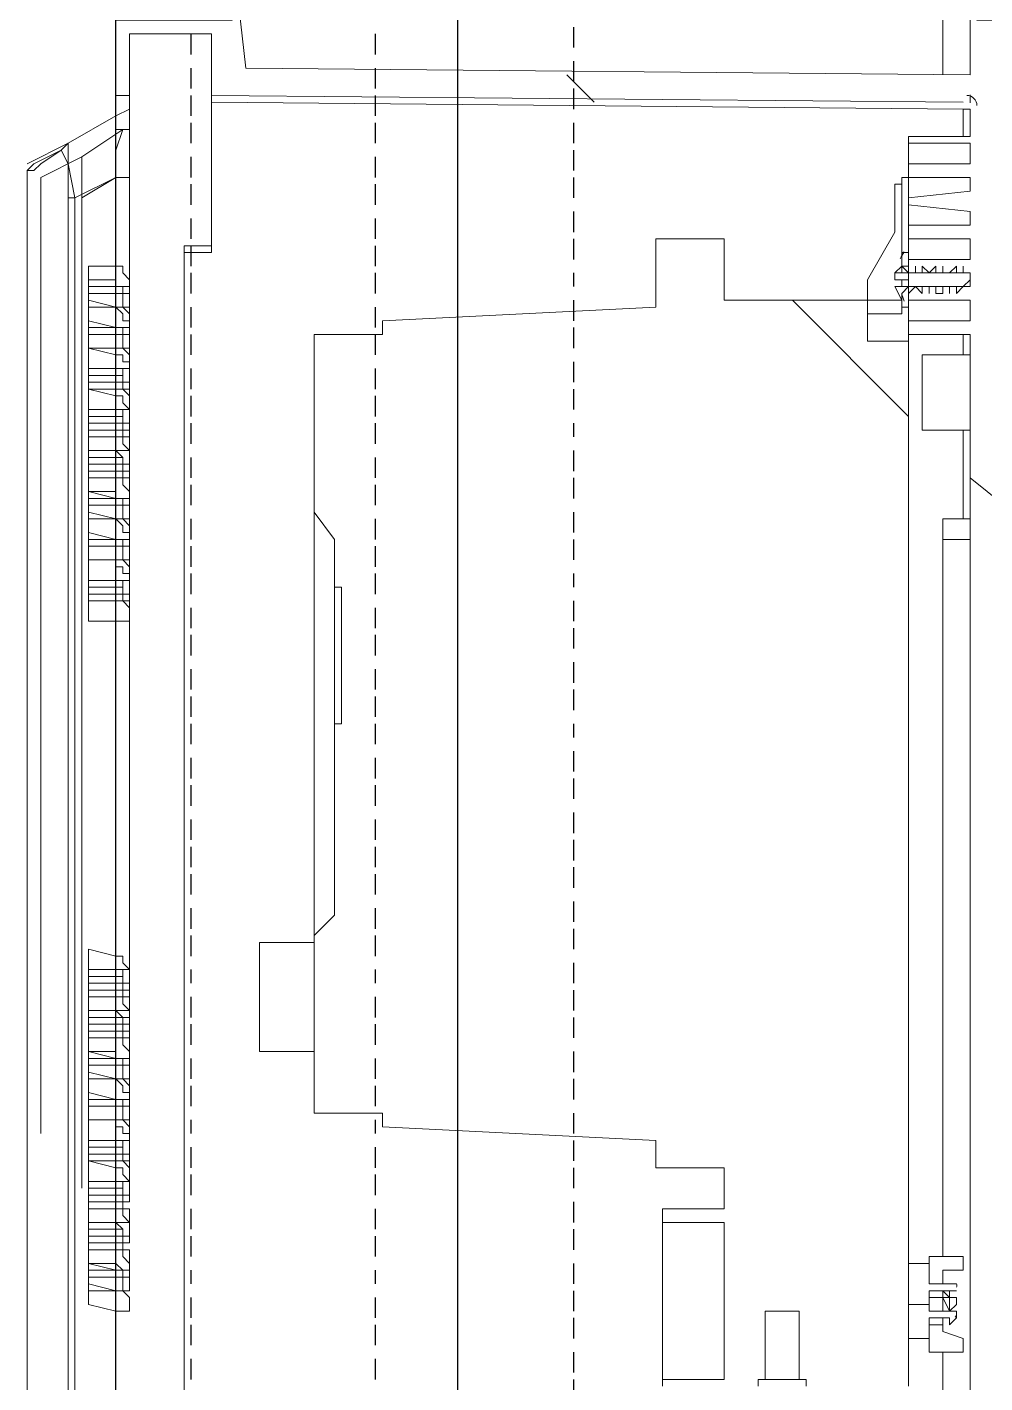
# Model space of a CAD drawing. Header units: millimetres. Extents: x 42 to 552, y 43 to 535.
# Drawn here: x 474.8698 to 475.0492, y 496.0062 to 496.2602 of the extents above; entities that cross this region are included whole.
import ezdxf

# ---------------------------------------------------------------- set-up
doc = ezdxf.new("R2010")
doc.units = ezdxf.units.MM
doc.header["$LTSCALE"] = 0.75
doc.header["$MEASUREMENT"] = 0
for name, color, linetype in [('PDF_0', 7, 'Continuous'), ('PDF_POSTE', 7, 'Continuous'), ('PENA_05', 5, 'Continuous')]:
    doc.layers.add(name, color=color, linetype=linetype)

msp = doc.modelspace()

# ---------------------------------------------------------------- linework, layer by layer
at = {"layer": 'PDF_0', "lineweight": 18}
for points in [[(475.0451139376069, 496.2461017824165), (474.9043478181698, 496.2473814744116), (474.9043478181698, 496.2588987023654), (474.8889915142313, 496.2588987023654), (474.8889915142313, 496.2473814744116), (474.8864321302417, 496.2473814744116), (474.8864321302417, 496.2614580863552), (474.9081868941544, 496.2614580863552), (474.9081868941544, 496.264017470345), (474.9094665861494, 496.264017470345), (474.9107462781444, 496.252500242391), (475.0463936296019, 496.2512205503962), (475.0463936296019, 496.264017470345), (475.0476733215964, 496.264017470345), (475.0476733215964, 496.2614580863552), (475.0540717815711, 496.2614580863552), (475.0540717815711, 496.2601783943602), (475.0527920895761, 496.2601783943602), (475.0527920895761, 496.0131978393482)], [(474.9094665861494, 496.264017470345), (475.0412748616222, 496.264017470345), (475.0412748616222, 496.2512205503962)], [(474.8889915142313, 496.2473814744116), (474.8889915142313, 496.2409830144371), (474.8864321302417, 496.2409830144371), (474.8864321302417, 496.2473814744116)], [(475.0463936296019, 495.8941864838242), (475.0463936296019, 496.2025922545907), (475.0348764016476, 496.2025922545907), (475.0348764016476, 496.2051516385803), (475.0463936296019, 496.2051516385803), (475.0463936296019, 496.2089907145649), (475.0348764016476, 496.2089907145649), (475.0348764016476, 496.2115500985548), (475.0463936296019, 496.2115500985548), (475.0463936296019, 496.2141094825446), (475.0348764016476, 496.2141094825446), (475.0348764016476, 496.2166688665342), (475.0463936296019, 496.2166688665342), (475.0463936296019, 496.220507942519), (475.0348764016476, 496.220507942519), (475.0348764016476, 496.2230673265086), (475.0463936296019, 496.2230673265086), (475.0463936296019, 496.2256267104984), (475.0348764016476, 496.2269064024935), (475.0348764016476, 496.2281860944883), (475.0463936296019, 496.229465786483), (475.0463936296019, 496.2320251704729), (475.0348764016476, 496.2320251704729), (475.0348764016476, 496.2345845544627), (475.0463936296019, 496.2345845544627), (475.0463936296019, 496.2384236304473), (475.0348764016476, 496.2384236304473), (475.0348764016476, 496.2397033224421), (475.0463936296019, 496.2397033224421), (475.0463936296019, 496.2448220904217), (475.0451139376069, 496.2448220904217), (474.9043478181698, 496.2461017824165), (474.9043478181698, 496.2473814744116)], [(474.9043478181698, 496.2461017824165), (474.9043478181698, 496.2179485585292), (474.8992290501906, 496.2179485585292), (474.8992290501906, 495.886508331855)], [(474.8864321302417, 496.2320251704729), (474.878753978272, 496.2281860944883), (474.8774742862774, 496.2345845544627), (474.8774742862774, 496.2371439384523), (474.8774742862774, 496.2384236304473), (474.8864321302417, 496.2435423984267)], [(474.8864321302417, 496.2409830144371), (474.8864321302417, 495.7918111242337)], [(474.8697961343082, 496.2345845544627), (474.8774742862774, 496.2384236304473), (474.8761945942824, 496.2371439384523), (474.8710758263028, 496.2345845544627), (474.8697961343082, 496.2333048624677)], [(474.8697961343082, 495.7790142042849), (474.8697961343082, 495.7777345122901), (474.8697961343082, 495.7751751283002), (474.8697961343082, 495.7738954363055), (474.8697961343082, 495.7636579003464), (474.8697961343082, 495.7521406723923), (474.8761945942824, 495.7508609803975), (474.8774742862774, 495.7534203643874), (474.8774742862774, 495.7598188243618), (474.8774742862774, 496.2281860944883), (474.8774742862774, 496.2345845544627), (474.8761945942824, 496.2371439384523)], [(474.8761945942824, 496.2371439384523), (474.8761945942824, 496.2371439384523)], [(475.0348764016476, 496.2384236304473), (475.0348764016476, 496.2345845544627)], [(474.8697961343082, 495.8058877361774), (474.8697961343082, 496.2333048624677), (474.8710758263028, 496.2333048624677)], [(475.0348764016476, 496.2320251704729), (475.0348764016476, 496.2320251704729)], [(475.0348764016476, 496.2025922545907), (475.0348764016476, 496.2013125625957), (475.0271982496783, 496.2013125625957), (475.0271982496783, 496.2089907145649), (475.0271982496783, 496.2128297905496), (475.032317017658, 496.2217876345138), (475.032317017658, 496.2307454784781), (475.033596709653, 496.2307454784781)], [(474.8774742862774, 496.2281860944883), (474.878753978272, 496.2281860944883), (474.878753978272, 495.7598188243618), (474.8774742862774, 495.7598188243618)], [(474.9043478181698, 496.219228250524), (474.8992290501906, 496.219228250524), (474.8992290501906, 496.2179485585292)], [(475.033596709653, 496.2077110225702), (475.0348764016476, 496.2077110225702), (475.0348764016476, 496.2089907145649), (475.0348764016476, 496.21027040656), (475.0361560936426, 496.2115500985548), (475.0374357856376, 496.21027040656), (475.0374357856376, 496.2115500985548), (475.0387154776322, 496.2115500985548), (475.0387154776322, 496.21027040656), (475.0387154776322, 496.2115500985548), (475.0399951696272, 496.2115500985548), (475.0399951696272, 496.21027040656), (475.0412748616222, 496.21027040656), (475.0412748616222, 496.2115500985548), (475.0425545536173, 496.2115500985548), (475.0425545536173, 496.21027040656), (475.0425545536173, 496.2115500985548), (475.0438342456118, 496.2115500985548), (475.0438342456118, 496.21027040656), (475.0451139376069, 496.2115500985548), (475.0463936296019, 496.2128297905496), (475.0463936296019, 496.2141094825446), (475.0451139376069, 496.2141094825446), (475.0451139376069, 496.2153891745394), (475.0451139376069, 496.2141094825446), (475.0438342456118, 496.2141094825446), (475.0438342456118, 496.2153891745394), (475.0425545536173, 496.2141094825446), (475.0412748616222, 496.2141094825446), (475.0412748616222, 496.2153891745394), (475.0412748616222, 496.2141094825446), (475.0399951696272, 496.2141094825446), (475.0399951696272, 496.2153891745394), (475.0387154776322, 496.2141094825446), (475.0374357856376, 496.2153891745394), (475.0374357856376, 496.2141094825446), (475.0361560936426, 496.2141094825446), (475.0361560936426, 496.2153891745394), (475.0361560936426, 496.2141094825446), (475.0348764016476, 496.2141094825446), (475.0348764016476, 496.2166688665342), (475.0348764016476, 496.2179485585292), (475.033596709653, 496.2179485585292), (475.033596709653, 496.2166688665342), (475.033596709653, 496.2153891745394), (475.0348764016476, 496.2141094825446), (475.0348764016476, 496.2115500985548), (475.033596709653, 496.21027040656), (475.033596709653, 496.2089907145649), (475.0271982496783, 496.2089907145649), (475.000324717786, 496.2089907145649), (475.000324717786, 496.220507942519), (474.9875277978372, 496.220507942519), (474.9875277978372, 496.2077110225702), (474.9363401180422, 496.2051516385803), (474.9363401180422, 496.2025922545907), (474.9235431980933, 496.2025922545907), (474.9235431980933, 496.1693202627238), (474.9273822740774, 496.1642014947441), (474.9273822740774, 496.1552436507799), (474.9286619660725, 496.1552436507799), (474.9286619660725, 496.1296498108824), (474.9273822740774, 496.1296498108824), (474.9273822740774, 496.0938184350256), (474.9235431980933, 496.089979359041), (474.9235431980933, 496.0567073671742), (474.9363401180422, 496.0567073671742), (474.9363401180422, 496.0541479831844), (474.9875277978372, 496.0515885991946), (474.9875277978372, 496.0464698312152), (475.000324717786, 496.0464698312152), (475.000324717786, 496.0387916792457), (474.9888074898322, 496.0387916792457), (474.9888074898322, 496.0362322952561), (475.000324717786, 496.0362322952561), (475.000324717786, 496.0067993793738), (474.9888074898322, 496.0067993793738), (474.9888074898322, 496.005519687379)], [(475.032317017658, 496.2141094825446), (475.0348764016476, 496.2141094825446), (475.033596709653, 496.2141094825446), (475.033596709653, 496.2153891745394), (475.032317017658, 496.2141094825446), (475.032317017658, 496.2128297905496), (475.033596709653, 496.2128297905496), (475.033596709653, 496.2115500985548)], [(475.033596709653, 496.2153891745394), (475.033596709653, 496.2153891745394)], [(475.0361560936426, 496.2153891745394), (475.0361560936426, 496.2153891745394)], [(475.0361560936426, 496.2141094825446), (475.0361560936426, 496.2141094825446)], [(475.0361560936426, 496.2141094825446), (475.0361560936426, 496.2141094825446)], [(475.0374357856376, 496.2141094825446), (475.0374357856376, 496.2141094825446)], [(475.0374357856376, 496.2141094825446), (475.0374357856376, 496.2141094825446)], [(475.0399951696272, 496.2141094825446), (475.0387154776322, 496.2141094825446)], [(475.0387154776322, 496.2141094825446), (475.0387154776322, 496.2141094825446)], [(475.0399951696272, 496.2153891745394), (475.0399951696272, 496.2153891745394)], [(475.0412748616222, 496.2153891745394), (475.0412748616222, 496.2153891745394)], [(475.0412748616222, 496.2141094825446), (475.0412748616222, 496.2141094825446)], [(475.0412748616222, 496.2141094825446), (475.0412748616222, 496.2141094825446)], [(475.0425545536173, 496.2141094825446), (475.0425545536173, 496.2141094825446)], [(475.0425545536173, 496.2141094825446), (475.0425545536173, 496.2141094825446)], [(475.0438342456118, 496.2153891745394), (475.0438342456118, 496.2153891745394)], [(475.0451139376069, 496.2153891745394), (475.0451139376069, 496.2153891745394)], [(475.0451139376069, 496.2141094825446), (475.0451139376069, 496.2141094825446)], [(475.0451139376069, 496.2141094825446), (475.0451139376069, 496.2141094825446)], [(475.033596709653, 496.2128297905496), (475.0348764016476, 496.2128297905496), (475.032317017658, 496.2128297905496)], [(475.032317017658, 496.2115500985548), (475.0348764016476, 496.2115500985548), (475.032317017658, 496.2115500985548), (475.033596709653, 496.2089907145649)], [(475.033596709653, 496.2128297905496), (475.033596709653, 496.2128297905496)], [(475.0348764016476, 496.2128297905496), (475.0348764016476, 496.2115500985548)], [(475.0361560936426, 496.2115500985548), (475.0361560936426, 496.2115500985548)], [(475.0361560936426, 496.2115500985548), (475.0361560936426, 496.2115500985548)], [(475.0374357856376, 496.2115500985548), (475.0374357856376, 496.2115500985548)], [(475.0374357856376, 496.2115500985548), (475.0374357856376, 496.2115500985548)], [(475.0387154776322, 496.2115500985548), (475.0387154776322, 496.2115500985548)], [(475.0387154776322, 496.2115500985548), (475.0387154776322, 496.2115500985548)], [(475.0412748616222, 496.2115500985548), (475.0412748616222, 496.2115500985548)], [(475.0412748616222, 496.2115500985548), (475.0412748616222, 496.2115500985548)], [(475.0425545536173, 496.2115500985548), (475.0425545536173, 496.2115500985548)], [(475.0425545536173, 496.2115500985548), (475.0425545536173, 496.2115500985548)], [(475.0451139376069, 496.2115500985548), (475.0451139376069, 496.2115500985548)], [(475.0451139376069, 496.2115500985548), (475.0451139376069, 496.2115500985548)], [(474.8813133622621, 496.2077110225702), (474.8864321302417, 496.2077110225702), (474.8813133622621, 496.2089907145649), (474.8813133622621, 496.2038719465855), (474.8864321302417, 496.2038719465855)], [(475.0348764016476, 496.21027040656), (475.0348764016476, 496.21027040656)], [(475.0374357856376, 496.21027040656), (475.0374357856376, 496.21027040656)], [(475.0387154776322, 496.21027040656), (475.0387154776322, 496.21027040656)], [(475.0425545536173, 496.21027040656), (475.0425545536173, 496.21027040656)], [(475.0348764016476, 496.2077110225702), (475.0348764016476, 496.2051516385803)], [(475.0348764016476, 496.005519687379), (475.0348764016476, 496.2013125625957)], [(474.8813133622621, 496.2000328706009), (474.8864321302417, 496.2000328706009), (474.8813133622621, 496.2000328706009), (474.8813133622621, 496.1961937946163), (474.8864321302417, 496.1961937946163)], [(475.0463936296019, 496.1987531786059), (475.0374357856376, 496.1987531786059), (475.0374357856376, 496.1846765666622), (475.0463936296019, 496.1846765666622)], [(474.8813133622621, 496.1923547186315), (474.8864321302417, 496.1923547186315), (474.8813133622621, 496.1923547186315), (474.8813133622621, 496.1885156426468), (474.8864321302417, 496.1885156426468)], [(474.8864321302417, 496.1846765666622), (474.8813133622621, 496.1846765666622), (474.8813133622621, 496.1808374906776), (474.8864321302417, 496.1808374906776)], [(474.8813133622621, 496.1833968746674), (474.8864321302417, 496.1833968746674)], [(474.8864321302417, 496.176998414693), (474.8813133622621, 496.176998414693), (474.8813133622621, 496.1731593387084), (474.8864321302417, 496.1718796467134)], [(474.8813133622621, 496.175718722698), (474.8864321302417, 496.175718722698)], [(474.8813133622621, 496.1680405707287), (474.8864321302417, 496.1680405707287), (474.8813133622621, 496.1693202627238), (474.8813133622621, 496.1642014947441), (474.8864321302417, 496.1642014947441)], [(474.9235431980933, 496.089979359041), (474.9235431980933, 496.1693202627238)], [(475.0463936296019, 496.1680405707287), (475.0412748616222, 496.1680405707287), (475.0412748616222, 496.1642014947441)], [(475.0412748616222, 496.0298338352817), (475.0412748616222, 496.1642014947441), (475.0463936296019, 496.1642014947441)], [(474.8864321302417, 496.1565233427749), (474.8813133622621, 496.1565233427749), (474.8813133622621, 496.1603624187595), (474.8864321302417, 496.1603624187595), (474.8813133622621, 496.1603624187595)], [(474.9273822740774, 496.1296498108824), (474.9273822740774, 496.1552436507799)], [(474.8864321302417, 496.1488451908057), (474.8813133622621, 496.1488451908057), (474.8813133622621, 496.1526842667903), (474.8864321302417, 496.1526842667903), (474.8813133622621, 496.1526842667903)], [(474.9235431980933, 496.0886996670462), (474.913305662134, 496.0886996670462), (474.913305662134, 496.0682245951281), (474.9235431980933, 496.0682245951281)], [(474.8864321302417, 496.0797418230821), (474.8813133622621, 496.0797418230821), (474.8813133622621, 496.0759027470973), (474.8864321302417, 496.0759027470973)], [(474.8813133622621, 496.0784621310871), (474.8864321302417, 496.0784621310871)], [(474.8864321302417, 496.0720636711127), (474.8813133622621, 496.0720636711127), (474.8813133622621, 496.0682245951281), (474.8864321302417, 496.0669449031333)], [(474.8813133622621, 496.0707839791179), (474.8864321302417, 496.0707839791179)], [(474.8813133622621, 496.0631058271487), (474.8864321302417, 496.0631058271487), (474.8813133622621, 496.0643855191435), (474.8813133622621, 496.0592667511638), (474.8864321302417, 496.0592667511638)], [(474.8813133622621, 496.0554276751792), (474.8864321302417, 496.0554276751792), (474.8813133622621, 496.0554276751792), (474.8813133622621, 496.0515885991946), (474.8864321302417, 496.0515885991946)], [(474.8864321302417, 496.0439104472254), (474.8813133622621, 496.0439104472254), (474.8813133622621, 496.04774952321), (474.8864321302417, 496.04774952321), (474.8813133622621, 496.04774952321)], [(474.8864321302417, 496.0400713712407), (474.8813133622621, 496.0400713712407), (474.8813133622621, 496.0362322952561), (474.8864321302417, 496.0362322952561)], [(474.8813133622621, 496.0387916792457), (474.8864321302417, 496.0387916792457)], [(474.9888074898322, 496.0362322952561), (474.9888074898322, 496.0067993793738)], [(474.8864321302417, 496.0323932192713), (474.8813133622621, 496.0323932192713), (474.8813133622621, 496.0285541432867), (474.8864321302417, 496.0272744512919)], [(474.8813133622621, 496.0311135272765), (474.8864321302417, 496.0311135272765)], [(474.8813133622621, 496.0234353753073), (474.8864321302417, 496.0234353753073), (474.8813133622621, 496.0247150673021), (474.8813133622621, 496.0208759913174), (474.8864321302417, 496.0195962993226)], [(475.0425545536173, 496.0234353753073), (475.0425545536173, 496.0208759913174), (475.0425545536173, 496.0221556833122), (475.0438342456118, 496.0221556833122), (475.0425545536173, 496.0221556833122), (475.0425545536173, 496.0234353753073), (475.0425545536173, 496.0221556833122), (475.0412748616222, 496.0221556833122), (475.0387154776322, 496.0221556833122)], [(475.0412748616222, 496.0247150673021), (475.0412748616222, 496.0247150673021)], [(475.0412748616222, 496.0234353753073), (475.0412748616222, 496.0221556833122), (475.0412748616222, 496.0195962993226)], [(475.0387154776322, 496.0195962993226), (475.0412748616222, 496.0195962993226), (475.0425545536173, 496.0195962993226), (475.0438342456118, 496.0208759913174), (475.0425545536173, 496.0195962993226), (475.0412748616222, 496.0221556833122)], [(475.0387154776322, 496.0208759913174), (475.0387154776322, 496.0208759913174)], [(475.0425545536173, 496.0221556833122), (475.0425545536173, 496.0195962993226)], [(475.0425545536173, 496.0221556833122), (475.0425545536173, 496.0221556833122)], [(475.0438342456118, 496.0208759913174), (475.0438342456118, 496.0221556833122)], [(475.0438342456118, 496.0221556833122), (475.0438342456118, 496.0221556833122)], [(475.0438342456118, 496.0208759913174), (475.0438342456118, 496.0208759913174)], [(475.0067231777603, 496.005519687379), (475.0067231777603, 496.0067993793738), (475.0080028697553, 496.0067993793738), (475.0080028697553, 496.0195962993226), (475.0144013297295, 496.0195962993226), (475.0144013297295, 496.0067993793738), (475.0156810217245, 496.0067993793738), (475.0156810217245, 496.005519687379)], [(475.0387154776322, 496.0195962993226), (475.0387154776322, 496.0195962993226)], [(475.0412748616222, 496.0183166073278), (475.0412748616222, 496.0170369153328)], [(475.0425545536173, 496.0195962993226), (475.0425545536173, 496.0195962993226)], [(475.0425545536173, 496.0195962993226), (475.0425545536173, 496.0195962993226)], [(475.0425545536173, 496.0195962993226), (475.0425545536173, 496.0195962993226)], [(475.0412748616222, 496.0119181473534), (475.0412748616222, 495.9978415354095), (475.0463936296019, 495.9978415354095)], [(475.0080028697553, 496.0067993793738), (475.0118419457399, 496.0067993793738), (475.0144013297295, 496.0067993793738)]]:
    msp.add_lwpolyline(points, dxfattribs=at)
at = {"layer": 'PDF_0', "lineweight": 0}
for points in [[(474.8889915142313, 496.2588987023654), (474.8889915142313, 496.2409830144371), (474.8877118222363, 496.2409830144371), (474.8864321302417, 496.2371439384523), (474.8864321302417, 496.2320251704729), (474.8864321302417, 496.2397033224421), (474.8864321302417, 496.2422627064319), (474.8864321302417, 496.2435423984267)], [(474.8889915142313, 496.2384236304473), (474.8889915142313, 496.2550596263808), (474.8889915142313, 496.2563393183756), (474.8889915142313, 496.2550596263808)], [(474.9760105698833, 496.2461017824165), (474.9708918019037, 496.2512205503962)], [(474.8864321302417, 496.2473814744116), (474.8889915142313, 496.2473814744116)], [(474.8889915142313, 496.2448220904217), (474.8864321302417, 496.2435423984267), (474.8864321302417, 496.2422627064319), (474.8864321302417, 496.2435423984267), (474.8864321302417, 496.2422627064319), (474.8864321302417, 496.2397033224421), (474.8864321302417, 496.2320251704729), (474.8864321302417, 496.0400713712407), (474.8889915142313, 496.0400713712407), (474.8889915142313, 496.0413510632355), (474.8813133622621, 496.0413510632355), (474.8813133622621, 496.0400713712407)], [(474.8864321302417, 496.2435423984267), (474.8864321302417, 496.2435423984267)], [(474.8864321302417, 496.0464698312152), (474.8813133622621, 496.04774952321), (474.8813133622621, 496.0490292152048), (474.8813133622621, 496.0515885991946), (474.8864321302417, 496.0515885991946), (474.8864321302417, 496.0464698312152), (474.8877118222363, 496.0464698312152), (474.8877118222363, 496.0451901392202), (474.8889915142313, 496.0439104472254), (474.8889915142313, 496.0413510632355), (474.8889915142313, 496.2333048624677), (474.8889915142313, 496.2409830144371), (474.8877118222363, 496.2409830144371), (474.8864321302417, 496.2371439384523), (474.8864321302417, 496.2320251704729), (474.880033670267, 496.2281860944883), (474.880033670267, 496.2345845544627), (474.880033670267, 496.2358642464575), (474.8877118222363, 496.2409830144371)], [(474.8877118222363, 496.2409830144371), (474.8877118222363, 496.2409830144371)], [(474.8877118222363, 496.2409830144371), (474.8877118222363, 496.2409830144371)], [(474.8877118222363, 496.2409830144371), (474.8877118222363, 496.2409830144371)], [(474.8710758263028, 496.2333048624677), (474.8723555182978, 496.2345845544627), (474.8761945942824, 496.2371439384523)], [(474.8761945942824, 496.2371439384523), (474.8761945942824, 496.2371439384523)], [(474.880033670267, 496.0426307552306), (474.880033670267, 496.2281860944883), (474.880033670267, 496.2345845544627), (474.880033670267, 496.2358642464575), (474.8723555182978, 496.2320251704729), (474.8723555182978, 496.0528682911894)], [(474.8697961343082, 496.2333048624677), (474.8697961343082, 496.2333048624677)], [(474.8864321302417, 496.2153891745394), (474.8864321302417, 496.2320251704729), (474.8889915142313, 496.2320251704729), (474.8864321302417, 496.2320251704729), (474.8889915142313, 496.2320251704729)], [(474.8864321302417, 496.2320251704729), (474.8864321302417, 496.2320251704729)], [(474.8864321302417, 496.2320251704729), (474.8864321302417, 496.2320251704729)], [(474.8864321302417, 496.1987531786059), (474.8813133622621, 496.2000328706009), (474.8813133622621, 496.2025922545907), (474.8813133622621, 496.2038719465855), (474.8889915142313, 496.2038719465855), (474.8889915142313, 496.2051516385803), (474.8877118222363, 496.2051516385803), (474.8877118222363, 496.2064313305751), (474.8864321302417, 496.2077110225702), (474.8889915142313, 496.2077110225702), (474.8889915142313, 496.2089907145649), (474.8889915142313, 496.21027040656), (474.8889915142313, 496.2115500985548), (474.8889915142313, 496.2128297905496), (474.8877118222363, 496.2141094825446), (474.8877118222363, 496.2153891745394), (474.8864321302417, 496.2153891745394), (474.8813133622621, 496.2153891745394), (474.8813133622621, 496.2115500985548), (474.8813133622621, 496.21027040656), (474.8813133622621, 496.2089907145649)], [(474.8864321302417, 496.2128297905496), (474.8813133622621, 496.2128297905496)], [(474.8813133622621, 496.2115500985548), (474.8889915142313, 496.2115500985548)], [(474.8864321302417, 496.2077110225702), (474.8864321302417, 496.2128297905496), (474.8864321302417, 496.2115500985548), (474.8877118222363, 496.2115500985548), (474.8877118222363, 496.21027040656)], [(474.8877118222363, 496.2077110225702), (474.8877118222363, 496.21027040656), (474.8813133622621, 496.21027040656), (474.8889915142313, 496.21027040656)], [(475.0348764016476, 496.1872359506521), (475.0131216377349, 496.2089907145649)], [(474.8813133622621, 496.2077110225702), (474.8864321302417, 496.2077110225702), (474.8877118222363, 496.2077110225702), (474.8889915142313, 496.2064313305751), (474.8889915142313, 496.2051516385803), (474.8889915142313, 496.2038719465855), (474.8864321302417, 496.2038719465855), (474.8813133622621, 496.2051516385803)], [(474.8889915142313, 496.2038719465855), (474.8889915142313, 496.2025922545907), (474.8813133622621, 496.2025922545907), (474.8877118222363, 496.2025922545907)], [(474.8813133622621, 496.2038719465855), (474.8813133622621, 496.2038719465855)], [(474.8877118222363, 496.2000328706009), (474.8864321302417, 496.2000328706009), (474.8889915142313, 496.2000328706009), (474.8889915142313, 496.2013125625957), (474.8889915142313, 496.2025922545907)], [(474.8813133622621, 496.1949141026213), (474.8877118222363, 496.1949141026213), (474.8877118222363, 496.1961937946163), (474.8864321302417, 496.1961937946163), (474.8889915142313, 496.1961937946163)], [(474.8813133622621, 496.1961937946163), (474.8864321302417, 496.1961937946163), (474.8864321302417, 496.1910750266367)], [(474.8813133622621, 496.1961937946163), (474.8813133622621, 496.1961937946163)], [(474.8864321302417, 496.1846765666622), (474.8889915142313, 496.1846765666622), (474.8889915142313, 496.1859562586573), (474.8889915142313, 496.1885156426468), (474.8813133622621, 496.1885156426468), (474.8864321302417, 496.1885156426468), (474.8889915142313, 496.1885156426468), (474.8877118222363, 496.1897953346419), (474.8877118222363, 496.1910750266367), (474.8864321302417, 496.1910750266367), (474.8813133622621, 496.1923547186315), (474.8813133622621, 496.1936344106265)], [(474.8889915142313, 496.1936344106265), (474.8889915142313, 496.1923547186315), (474.8864321302417, 496.1923547186315), (474.8877118222363, 496.1923547186315)], [(474.8877118222363, 496.1949141026213), (474.8877118222363, 496.1923547186315), (474.8889915142313, 496.1910750266367), (474.8889915142313, 496.1897953346419), (474.8889915142313, 496.1885156426468)], [(474.8813133622621, 496.1808374906776), (474.8813133622621, 496.1782781066878), (474.8889915142313, 496.1782781066878), (474.8889915142313, 496.1808374906776), (474.8889915142313, 496.1821171826724), (474.8889915142313, 496.1833968746674), (474.8877118222363, 496.1833968746674), (474.8877118222363, 496.1872359506521), (474.8877118222363, 496.1885156426468), (474.8864321302417, 496.1885156426468), (474.8864321302417, 496.1833968746674), (474.8877118222363, 496.1833968746674)], [(474.8813133622621, 496.1885156426468), (474.8813133622621, 496.1885156426468)], [(474.8813133622621, 496.1885156426468), (474.8813133622621, 496.1859562586573), (474.8889915142313, 496.1859562586573)], [(474.8813133622621, 496.1872359506521), (474.8877118222363, 496.1872359506521)], [(474.8813133622621, 496.1859562586573), (474.8813133622621, 496.1846765666622)], [(474.8813133622621, 496.1833968746674), (474.8864321302417, 496.1833968746674), (474.8877118222363, 496.1833968746674), (474.8877118222363, 496.1821171826724), (474.8889915142313, 496.1808374906776), (474.8813133622621, 496.1808374906776), (474.8864321302417, 496.1808374906776), (474.8864321302417, 496.175718722698), (474.8877118222363, 496.175718722698)], [(474.8813133622621, 496.1808374906776), (474.8813133622621, 496.1808374906776)], [(474.8813133622621, 496.1795577986828), (474.8877118222363, 496.1795577986828), (474.8864321302417, 496.1808374906776), (474.8889915142313, 496.1808374906776)], [(474.8813133622621, 496.1782781066878), (474.8813133622621, 496.176998414693)], [(474.8889915142313, 496.1782781066878), (474.8889915142313, 496.176998414693), (474.8864321302417, 496.176998414693)], [(474.8877118222363, 496.1795577986828), (474.8877118222363, 496.175718722698), (474.8889915142313, 496.175718722698), (474.8889915142313, 496.1744390307032), (474.8889915142313, 496.1731593387084), (474.8889915142313, 496.1718796467134)], [(474.8864321302417, 496.1718796467134), (474.8889915142313, 496.1718796467134), (474.8889915142313, 496.1731593387084), (474.8877118222363, 496.1744390307032), (474.8877118222363, 496.175718722698), (474.8864321302417, 496.175718722698), (474.8813133622621, 496.175718722698)], [(475.0527920895761, 496.1705999547186), (475.0463936296019, 496.175718722698)], [(474.8864321302417, 496.1731593387084), (474.8813133622621, 496.1731593387084), (474.8813133622621, 496.1718796467134)], [(474.8877118222363, 496.1680405707287), (474.8877118222363, 496.1705999547186), (474.8877118222363, 496.1718796467134), (474.8864321302417, 496.1718796467134), (474.8864321302417, 496.1731593387084), (474.8864321302417, 496.1680405707287), (474.8889915142313, 496.1680405707287), (474.8889915142313, 496.1693202627238), (474.8889915142313, 496.1705999547186)], [(474.8813133622621, 496.1693202627238), (474.8813133622621, 496.1705999547186), (474.8889915142313, 496.1705999547186), (474.8889915142313, 496.1718796467134), (474.8813133622621, 496.1718796467134), (474.8813133622621, 496.1705999547186), (474.8877118222363, 496.1705999547186)], [(474.8813133622621, 496.1654811867392), (474.8864321302417, 496.1642014947441), (474.8877118222363, 496.1642014947441), (474.8877118222363, 496.1629218027493), (474.8813133622621, 496.1629218027493), (474.8813133622621, 496.1642014947441), (474.8889915142313, 496.1642014947441), (474.8889915142313, 496.1654811867392), (474.8877118222363, 496.1654811867392), (474.8877118222363, 496.166760878734), (474.8864321302417, 496.1680405707287), (474.8813133622621, 496.1680405707287), (474.8864321302417, 496.1680405707287), (474.8877118222363, 496.1680405707287), (474.8889915142313, 496.166760878734), (474.8889915142313, 496.1654811867392), (474.8889915142313, 496.1642014947441), (474.8889915142313, 496.1629218027493), (474.8813133622621, 496.1629218027493), (474.8813133622621, 496.1603624187595)], [(474.8813133622621, 496.1642014947441), (474.8813133622621, 496.1642014947441)], [(474.8877118222363, 496.0823012070717), (474.8877118222363, 496.0835808990665), (474.8864321302417, 496.0835808990665), (474.8813133622621, 496.0835808990665), (474.8813133622621, 496.0874199750514), (474.8864321302417, 496.0861402830564), (474.8864321302417, 496.1565233427749), (474.8813133622621, 496.1565233427749), (474.8889915142313, 496.1565233427749), (474.8889915142313, 496.1578030347697), (474.8877118222363, 496.1578030347697), (474.8877118222363, 496.1590827267647), (474.8864321302417, 496.1590827267647), (474.8864321302417, 496.1603624187595), (474.8877118222363, 496.1603624187595), (474.8877118222363, 496.1629218027493)], [(474.8889915142313, 496.1629218027493), (474.8889915142313, 496.1616421107543), (474.8889915142313, 496.1603624187595), (474.8864321302417, 496.1603624187595), (474.8864321302417, 496.1642014947441), (474.8889915142313, 496.1642014947441)], [(474.8877118222363, 496.1603624187595), (474.8889915142313, 496.1590827267647), (474.8889915142313, 496.1578030347697), (474.8889915142313, 496.1565233427749), (474.8864321302417, 496.1565233427749), (474.8877118222363, 496.1565233427749), (474.8877118222363, 496.1552436507799), (474.8877118222363, 496.1526842667903), (474.8889915142313, 496.1514045747953), (474.8889915142313, 496.1501248828005), (474.8889915142313, 496.1488451908057), (474.8864321302417, 496.1488451908057)], [(474.8813133622621, 496.1565233427749), (474.8813133622621, 496.1565233427749)], [(474.8813133622621, 496.1565233427749), (474.8813133622621, 496.1539639587851), (474.8813133622621, 496.1526842667903)], [(474.8813133622621, 496.1552436507799), (474.8877118222363, 496.1552436507799)], [(474.8889915142313, 496.1565233427749), (474.8889915142313, 496.1539639587851)], [(474.8813133622621, 496.1539639587851), (474.8889915142313, 496.1539639587851), (474.8889915142313, 496.1526842667903), (474.8864321302417, 496.1526842667903), (474.8877118222363, 496.1526842667903)], [(474.8864321302417, 496.0861402830564), (474.8877118222363, 496.0861402830564), (474.8877118222363, 496.0848605910616), (474.8889915142313, 496.0835808990665), (474.8813133622621, 496.0835808990665), (474.8813133622621, 496.0810215150769), (474.8813133622621, 496.0797418230821)], [(474.8889915142313, 496.0835808990665), (474.8889915142313, 496.0810215150769), (474.8813133622621, 496.0810215150769)], [(474.8813133622621, 496.0784621310871), (474.8864321302417, 496.0784621310871), (474.8864321302417, 496.0835808990665)], [(474.8813133622621, 496.0823012070717), (474.8877118222363, 496.0823012070717), (474.8877118222363, 496.0784621310871), (474.8864321302417, 496.0784621310871), (474.8877118222363, 496.0784621310871), (474.8877118222363, 496.0771824390923), (474.8889915142313, 496.0759027470973), (474.8889915142313, 496.0746230551025), (474.8813133622621, 496.0746230551025), (474.8813133622621, 496.0733433631077), (474.8813133622621, 496.0720636711127)], [(474.8889915142313, 496.0810215150769), (474.8889915142313, 496.0797418230821), (474.8864321302417, 496.0797418230821)], [(474.8877118222363, 496.0784621310871), (474.8889915142313, 496.0784621310871), (474.8889915142313, 496.0771824390923), (474.8889915142313, 496.0759027470973), (474.8864321302417, 496.0759027470973), (474.8813133622621, 496.0759027470973), (474.8813133622621, 496.0746230551025), (474.8877118222363, 496.0746230551025)], [(474.8813133622621, 496.0707839791179), (474.8864321302417, 496.0707839791179), (474.8877118222363, 496.0707839791179), (474.8877118222363, 496.0695042871229), (474.8889915142313, 496.0682245951281), (474.8889915142313, 496.0669449031333), (474.8889915142313, 496.0682245951281), (474.8889915142313, 496.0695042871229), (474.8889915142313, 496.0707839791179), (474.8877118222363, 496.0707839791179), (474.8877118222363, 496.0746230551025), (474.8864321302417, 496.0759027470973), (474.8864321302417, 496.0707839791179), (474.8877118222363, 496.0707839791179)], [(474.8889915142313, 496.0746230551025), (474.8889915142313, 496.0733433631077), (474.8813133622621, 496.0733433631077)], [(474.8889915142313, 496.0733433631077), (474.8889915142313, 496.0720636711127), (474.8864321302417, 496.0720636711127)], [(474.8813133622621, 496.0643855191435), (474.8813133622621, 496.0656652111383), (474.8889915142313, 496.0656652111383), (474.8889915142313, 496.0669449031333), (474.8813133622621, 496.0669449031333), (474.8813133622621, 496.0682245951281), (474.8864321302417, 496.0682245951281), (474.8864321302417, 496.0669449031333), (474.8877118222363, 496.0669449031333), (474.8877118222363, 496.0656652111383)], [(474.8813133622621, 496.0669449031333), (474.8813133622621, 496.0656652111383), (474.8877118222363, 496.0656652111383), (474.8877118222363, 496.0631058271487)], [(474.8864321302417, 496.0682245951281), (474.8864321302417, 496.0631058271487)], [(474.8864321302417, 496.0669449031333), (474.8889915142313, 496.0669449031333)], [(474.8877118222363, 496.0554276751792), (474.8877118222363, 496.057987059169), (474.8877118222363, 496.0592667511638), (474.8864321302417, 496.0592667511638), (474.8889915142313, 496.0592667511638), (474.8889915142313, 496.0605464431588), (474.8889915142313, 496.0618261351536), (474.8877118222363, 496.0631058271487), (474.8864321302417, 496.0631058271487), (474.8889915142313, 496.0631058271487), (474.8889915142313, 496.0643855191435), (474.8889915142313, 496.0656652111383)], [(474.8813133622621, 496.0631058271487), (474.8864321302417, 496.0631058271487), (474.8877118222363, 496.0618261351536), (474.8877118222363, 496.0605464431588), (474.8889915142313, 496.0605464431588), (474.8889915142313, 496.0592667511638)], [(474.8813133622621, 496.0605464431588), (474.8864321302417, 496.0592667511638), (474.8864321302417, 496.0554276751792)], [(474.8877118222363, 496.057987059169), (474.8813133622621, 496.057987059169), (474.8889915142313, 496.057987059169), (474.8889915142313, 496.0592667511638), (474.8813133622621, 496.0592667511638), (474.8813133622621, 496.057987059169), (474.8813133622621, 496.0554276751792), (474.8864321302417, 496.0554276751792), (474.8864321302417, 496.0541479831844), (474.8877118222363, 496.0541479831844), (474.8877118222363, 496.0528682911894), (474.8889915142313, 496.0528682911894), (474.8889915142313, 496.0515885991946), (474.8889915142313, 496.0528682911894), (474.8889915142313, 496.0541479831844), (474.8877118222363, 496.0554276751792), (474.8864321302417, 496.0554276751792), (474.8889915142313, 496.0554276751792), (474.8889915142313, 496.0567073671742), (474.8889915142313, 496.057987059169)], [(474.8813133622621, 496.0592667511638), (474.8813133622621, 496.0592667511638)], [(474.8877118222363, 496.04774952321), (474.8877118222363, 496.0503089071998), (474.8877118222363, 496.0515885991946), (474.8864321302417, 496.0515885991946), (474.8889915142313, 496.0515885991946), (474.8813133622621, 496.0515885991946)], [(474.8813133622621, 496.0515885991946), (474.8813133622621, 496.0515885991946)], [(474.8889915142313, 496.0515885991946), (474.8889915142313, 496.0490292152048)], [(474.8813133622621, 496.0503089071998), (474.8877118222363, 496.0503089071998)], [(474.8813133622621, 496.0426307552306), (474.8877118222363, 496.0426307552306), (474.8877118222363, 496.0439104472254), (474.8864321302417, 496.0439104472254), (474.8889915142313, 496.0439104472254), (474.8889915142313, 496.0451901392202), (474.8889915142313, 496.0464698312152), (474.8877118222363, 496.04774952321), (474.8864321302417, 496.04774952321), (474.8889915142313, 496.04774952321), (474.8889915142313, 496.0490292152048), (474.8813133622621, 496.0490292152048)], [(474.8889915142313, 496.0439104472254), (474.8813133622621, 496.0439104472254), (474.8864321302417, 496.0439104472254), (474.8864321302417, 496.0387916792457), (474.8877118222363, 496.0387916792457)], [(474.8813133622621, 496.0439104472254), (474.8813133622621, 496.0439104472254)], [(474.8813133622621, 496.0439104472254), (474.8813133622621, 496.0413510632355)], [(474.8877118222363, 496.0426307552306), (474.8877118222363, 496.0387916792457), (474.8889915142313, 496.0387916792457), (474.8889915142313, 496.0375119872509), (474.8889915142313, 496.0362322952561)], [(474.8864321302417, 496.0387916792457), (474.8813133622621, 496.0387916792457), (474.8864321302417, 496.0387916792457), (474.8877118222363, 496.0387916792457), (474.8877118222363, 496.0375119872509), (474.8889915142313, 496.0362322952561), (474.8889915142313, 496.0336729112663)], [(474.8813133622621, 496.0272744512919), (474.8813133622621, 496.0259947592971), (474.8889915142313, 496.0259947592971), (474.8889915142313, 496.0272744512919), (474.8889915142313, 496.0285541432867), (474.8889915142313, 496.0298338352817), (474.8889915142313, 496.0311135272765), (474.8877118222363, 496.0311135272765), (474.8877118222363, 496.0349526032611), (474.8864321302417, 496.0362322952561), (474.8864321302417, 496.0311135272765), (474.8877118222363, 496.0311135272765)], [(474.8864321302417, 496.0323932192713), (474.8889915142313, 496.0323932192713), (474.8889915142313, 496.0336729112663), (474.8813133622621, 496.0336729112663), (474.8813133622621, 496.0362322952561)], [(474.8813133622621, 496.0362322952561), (474.8813133622621, 496.0362322952561)], [(474.8813133622621, 496.0349526032611), (474.8877118222363, 496.0349526032611)], [(474.8813133622621, 496.0323932192713), (474.8813133622621, 496.0336729112663)], [(474.8864321302417, 496.0311135272765), (474.8813133622621, 496.0311135272765), (474.8864321302417, 496.0311135272765), (474.8877118222363, 496.0311135272765), (474.8877118222363, 496.0298338352817), (474.8889915142313, 496.0285541432867), (474.8889915142313, 496.0272744512919), (474.8813133622621, 496.0272744512919), (474.8813133622621, 496.0285541432867), (474.8864321302417, 496.0285541432867), (474.8877118222363, 496.0272744512919), (474.8877118222363, 496.0259947592971)], [(474.8864321302417, 496.0285541432867), (474.8864321302417, 495.9581710835683), (474.8813133622621, 495.9581710835683), (474.8813133622621, 495.9543320075835), (474.8813133622621, 495.9530523155887), (474.8813133622621, 495.9504929315991), (474.8864321302417, 495.9492132396041), (474.8877118222363, 495.9492132396041), (474.8877118222363, 495.9479335476093), (474.8889915142313, 495.9479335476093), (474.8889915142313, 495.9466538556143)], [(474.8813133622621, 496.0247150673021), (474.8813133622621, 496.0259947592971), (474.8877118222363, 496.0259947592971), (474.8877118222363, 496.0234353753073)], [(474.8864321302417, 496.0272744512919), (474.8889915142313, 496.0272744512919)], [(474.8889915142313, 496.0259947592971), (474.8889915142313, 496.0247150673021), (474.8889915142313, 496.0234353753073), (474.8864321302417, 496.0234353753073), (474.8877118222363, 496.0234353753073), (474.8889915142313, 496.0221556833122), (474.8889915142313, 496.0208759913174), (474.8889915142313, 496.0195962993226), (474.8864321302417, 496.0195962993226)]]:
    msp.add_lwpolyline(points, dxfattribs=at)
at = {"layer": 'PDF_0', "color": 8, "lineweight": 18, "true_color": 0x808080}
for points in [[(475.0451139376069, 496.2397033224421), (475.0451139376069, 496.2448220904217)], [(475.0361560936426, 496.2153891745394), (475.0361560936426, 496.2141094825446)], [(475.0412748616222, 496.2153891745394), (475.0412748616222, 496.2141094825446)], [(475.0438342456118, 496.2153891745394), (475.0425545536173, 496.2141094825446)], [(475.033596709653, 496.2128297905496), (475.033596709653, 496.2128297905496)], [(475.0374357856376, 496.21027040656), (475.0374357856376, 496.21027040656)], [(475.0412748616222, 496.21027040656), (475.0412748616222, 496.21027040656)], [(475.0451139376069, 496.1987531786059), (475.0451139376069, 496.2025922545907)], [(475.0451139376069, 496.1680405707287), (475.0451139376069, 496.1846765666622)], [(475.0425545536173, 496.0234353753073), (475.0425545536173, 496.0221556833122), (475.0412748616222, 496.0234353753073)], [(475.0412748616222, 496.0195962993226), (475.0425545536173, 496.0195962993226), (475.0412748616222, 496.0195962993226)]]:
    msp.add_lwpolyline(points, dxfattribs=at)
at = {"layer": 'PDF_0', "lineweight": 18}
for points in [[(474.8774742862774, 496.2281860944883), (474.8774742862774, 496.2345845544627), (474.8761945942824, 496.2371439384523), (474.8774742862774, 496.2384236304473), (474.8774742862774, 496.2371439384523), (474.8774742862774, 496.2345845544627), (474.878753978272, 496.2281860944883)], [(475.033596709653, 496.2320251704729), (475.0348764016476, 496.2320251704729), (475.0348764016476, 496.2153891745394), (475.033596709653, 496.2153891745394)], [(475.0451139376069, 496.0272744512919), (475.0451139376069, 496.0298338352817), (475.0387154776322, 496.0298338352817), (475.0387154776322, 496.0247150673021), (475.0412748616222, 496.0247150673021), (475.0412748616222, 496.0272744512919)], [(475.0438342456118, 496.0195962993226), (475.0387154776322, 496.0195962993226), (475.0387154776322, 496.0208759913174), (475.0348764016476, 496.0208759913174), (475.0348764016476, 496.014477531343), (475.0387154776322, 496.014477531343), (475.0387154776322, 496.0183166073278), (475.0425545536173, 496.0183166073278), (475.0425545536173, 496.0170369153328), (475.0438342456118, 496.0183166073278)], [(475.0412748616222, 496.0170369153328), (475.0387154776322, 496.0170369153328), (475.0387154776322, 496.0119181473534), (475.0451139376069, 496.0119181473534), (475.0451139376069, 496.014477531343), (475.0412748616222, 496.0157572233378)]]:
    msp.add_lwpolyline(points, close=True, dxfattribs=at)
for points in [[(475.0340554792333, 496.2088507162611, -0.03474080082229802), (475.033596709653, 496.21027040656), (475.033596709653, 496.2064313305751), (475.0271982496783, 496.2064313305751), (475.033596709653, 496.2064313305751)], [(475.0438342456118, 496.0240752213048, 0.2230277918367834), (475.0438342456118, 496.0247150673021), (475.0425545536173, 496.0247150673021), (475.0387154776322, 496.0247150673021), (475.0387154776322, 496.0285541432867), (475.0348764016476, 496.0285541432867), (475.0348764016476, 496.0208759913174), (475.0387154776322, 496.0208759913174), (475.0387154776322, 496.0234353753073), (475.0438342456118, 496.0234353753073)]]:
    msp.add_lwpolyline(points, format="xyb", dxfattribs=at)
at = {"layer": 'PDF_0', "lineweight": 0}
for points in [[(474.8877118222363, 496.2025922545907), (474.8877118222363, 496.2000328706009), (474.8889915142313, 496.1987531786059), (474.8889915142313, 496.1974734866111), (474.8889915142313, 496.1961937946163), (474.8889915142313, 496.1974734866111), (474.8877118222363, 496.1974734866111), (474.8877118222363, 496.1987531786059), (474.8864321302417, 496.1987531786059), (474.8864321302417, 496.2038719465855), (474.8877118222363, 496.2038719465855)], [(474.8889915142313, 496.1936344106265), (474.8813133622621, 496.1936344106265), (474.8813133622621, 496.1961937946163), (474.8889915142313, 496.1961937946163)], [(474.8864321302417, 496.1603624187595), (474.8813133622621, 496.1603624187595)], [(474.8889915142313, 496.0362322952561), (474.8813133622621, 496.0362322952561), (474.8864321302417, 496.0362322952561)]]:
    msp.add_lwpolyline(points, close=True, dxfattribs=at)
at = {"layer": 'PDF_0', "lineweight": 18}
for centre, radius, start, end in [((475.0457530628319, 496.2454613618571), 0.001920258893077632, 0.02096179772164191, 89.74939605981228), ((474.9507278241799, 496.2467413724752), 0.0956654854998684, 359.5554658232372, 0.4445341774141428), ((475.0432521942726, 496.2121565635447), 0.01094400755362466, 147.1787800753374, 155.0803505884576), ((475.0431939723098, 496.0189573433223), 0.0006407857909150448, 309.9802935999534, 359.9204209993857)]:
    msp.add_arc(centre, radius, start, end, dxfattribs=at)
at = {"layer": 'PDF_POSTE', "lineweight": 25}
for points in [[(474.8864321470564, 495.5115585973537), (474.8864321470564, 497.8700309533536), (474.8864321470564, 498.2884902373538)], [(474.9005087590567, 496.2550596493537), (474.9005087590567, 496.2588987253538)], [(474.9350604430565, 496.2550596493537), (474.9350604430565, 496.2588987253538)], [(474.9721715110568, 496.2563393413537), (474.9721715110568, 496.2601784173538)], [(474.9721715110568, 496.2499408813538), (474.9721715110568, 496.2537799573537)], [(474.9005087590567, 496.2486611893538), (474.9005087590567, 496.2525002653539)], [(474.9350604430565, 496.2486611893538), (474.9350604430565, 496.2525002653539)], [(474.9005087590567, 496.2435424213537), (474.9005087590567, 496.2473814973538)], [(474.9350604430565, 496.2435424213537), (474.9350604430565, 496.2473814973538)], [(474.9721715110568, 496.2448221133537), (474.9721715110568, 496.2486611893538)], [(474.9005087590567, 496.2384236533538), (474.9005087590567, 496.2422627293537)], [(474.9350604430565, 496.2384236533538), (474.9350604430565, 496.2422627293537)], [(474.9721715110568, 496.2384236533538), (474.9721715110568, 496.2422627293537)], [(474.9721715110568, 496.2333048853537), (474.9721715110568, 496.2371439613538)], [(474.9005087590567, 496.2320251933537), (474.9005087590567, 496.2358642693538)], [(474.9350604430565, 496.2320251933537), (474.9350604430565, 496.2358642693538)], [(474.9721715110568, 496.2281861173539), (474.9721715110568, 496.2320251933537)], [(474.9005087590567, 496.2269064253538), (474.9005087590567, 496.2307455013537)], [(474.9350604430565, 496.2269064253538), (474.9350604430565, 496.2307455013537)], [(474.9005087590567, 496.2205079653537), (474.9005087590567, 496.2243470413538)], [(474.9350604430565, 496.2205079653537), (474.9350604430565, 496.2243470413538)], [(474.9721715110568, 496.2217876573537), (474.9721715110568, 496.2256267333538)], [(474.9005087590567, 496.2153891973538), (474.9005087590567, 496.2192282733537)], [(474.9350604430565, 496.2153891973538), (474.9350604430565, 496.2192282733537)], [(474.9721715110568, 496.2166688893539), (474.9721715110568, 496.2205079653537)], [(474.9005087590567, 496.2102704293537), (474.9005087590567, 496.2141095053538)], [(474.9350604430565, 496.2102704293537), (474.9350604430565, 496.2141095053538)], [(474.9721715110568, 496.2115501213538), (474.9721715110568, 496.2141095053538)], [(474.9721715110568, 496.2051516613536), (474.9721715110568, 496.2089907373537)], [(474.9005087590567, 496.2038719693538), (474.9005087590567, 496.2077110453537)], [(474.9350604430565, 496.2038719693538), (474.9350604430565, 496.2077110453537)], [(474.9721715110568, 496.2000328933538), (474.9721715110568, 496.2038719693538)], [(474.9005087590567, 496.1987532013537), (474.9005087590567, 496.2025922773538)], [(474.9350604430565, 496.1987532013537), (474.9350604430565, 496.2025922773538)], [(474.9005087590567, 496.1923547413538), (474.9005087590567, 496.1961938173537)], [(474.9350604430565, 496.1923547413538), (474.9350604430565, 496.1961938173537)], [(474.9721715110568, 496.1936344333538), (474.9721715110568, 496.1974735093537)], [(474.9005087590567, 496.1872359733537), (474.9005087590567, 496.1910750493538)], [(474.9350604430565, 496.1872359733537), (474.9350604430565, 496.1910750493538)], [(474.9721715110568, 496.1885156653537), (474.9721715110568, 496.1923547413538)], [(474.9005087590567, 496.1821172053538), (474.9005087590567, 496.1859562813537)], [(474.9350604430565, 496.1821172053538), (474.9350604430565, 496.1859562813537)], [(474.9721715110568, 496.1833968973539), (474.9721715110568, 496.1859562813537)], [(474.9721715110568, 496.1769984373537), (474.9721715110568, 496.1808375133538)], [(474.9005087590567, 496.1757187453537), (474.9005087590567, 496.1795578213538)], [(474.9350604430565, 496.1757187453537), (474.9350604430565, 496.1795578213538)], [(474.9721715110568, 496.1718796693539), (474.9721715110568, 496.1757187453537)], [(474.9005087590567, 496.1705999773538), (474.9005087590567, 496.1744390533537)], [(474.9350604430565, 496.1705999773538), (474.9350604430565, 496.1744390533537)], [(474.9005087590567, 496.1642015173537), (474.9005087590567, 496.1680405933538)], [(474.9350604430565, 496.1642015173537), (474.9350604430565, 496.1680405933538)], [(474.9721715110568, 496.1654812093537), (474.9721715110568, 496.1693202853538)], [(474.9005087590567, 496.1590827493538), (474.9005087590567, 496.1629218253537)], [(474.9350604430565, 496.1590827493538), (474.9350604430565, 496.1629218253537)], [(474.9721715110568, 496.1603624413536), (474.9721715110568, 496.1642015173537)], [(474.9005087590567, 496.1539639813537), (474.9005087590567, 496.1578030573538)], [(474.9350604430565, 496.1539639813537), (474.9350604430565, 496.1578030573538)], [(474.9721715110568, 496.1552436733538), (474.9721715110568, 496.1578030573538)], [(474.9721715110568, 496.1488452133539), (474.9721715110568, 496.1526842893537)], [(474.9005087590567, 496.1475655213538), (474.9005087590567, 496.1514045973537)], [(474.9350604430565, 496.1475655213538), (474.9350604430565, 496.1514045973537)], [(474.9721715110568, 496.1437264453538), (474.9721715110568, 496.1475655213538)], [(474.9005087590567, 496.1424467533537), (474.9005087590567, 496.1462858293538)], [(474.9350604430565, 496.1424467533537), (474.9350604430565, 496.1462858293538)], [(474.9005087590567, 496.1360482933538), (474.9005087590567, 496.1398873693537)], [(474.9350604430565, 496.1360482933538), (474.9350604430565, 496.1398873693537)], [(474.9721715110568, 496.1373279853536), (474.9721715110568, 496.1411670613537)], [(474.9005087590567, 496.1309295253537), (474.9005087590567, 496.1347686013538)], [(474.9350604430565, 496.1309295253537), (474.9350604430565, 496.1347686013538)], [(474.9721715110568, 496.1322092173538), (474.9721715110568, 496.1360482933538)], [(474.9005087590567, 496.1258107573539), (474.9005087590567, 496.1296498333537)], [(474.9350604430565, 496.1258107573539), (474.9350604430565, 496.1296498333537)], [(474.9721715110568, 496.1270904493537), (474.9721715110568, 496.1296498333537)], [(474.9721715110568, 496.1206919893538), (474.9721715110568, 496.1245310653538)], [(474.9005087590567, 496.1194122973537), (474.9005087590567, 496.1232513733538)], [(474.9350604430565, 496.1194122973537), (474.9350604430565, 496.1232513733538)], [(474.9721715110568, 496.1155732213539), (474.9721715110568, 496.1194122973537)], [(474.9005087590567, 496.1142935293539), (474.9005087590567, 496.1181326053537)], [(474.9350604430565, 496.1142935293539), (474.9350604430565, 496.1181326053537)], [(474.9005087590567, 496.1078950693537), (474.9005087590567, 496.1117341453538)], [(474.9350604430565, 496.1078950693537), (474.9350604430565, 496.1117341453538)], [(474.9721715110568, 496.1091747613538), (474.9721715110568, 496.1130138373538)], [(474.9005087590567, 496.1027763013539), (474.9005087590567, 496.1066153773537)], [(474.9350604430565, 496.1027763013539), (474.9350604430565, 496.1066153773537)], [(474.9721715110568, 496.1040559933539), (474.9721715110568, 496.1078950693537)], [(474.9005087590567, 496.0976575333538), (474.9005087590567, 496.1014966093538)], [(474.9350604430565, 496.0976575333538), (474.9350604430565, 496.1014966093538)], [(474.9721715110568, 496.0989372253538), (474.9721715110568, 496.1027763013539)], [(474.9721715110568, 496.0925387653537), (474.9721715110568, 496.0963778413537)], [(474.9005087590567, 496.0912590733539), (474.9005087590567, 496.0950981493537)], [(474.9350604430565, 496.0912590733539), (474.9350604430565, 496.0950981493537)], [(474.9721715110568, 496.0874199973538), (474.9721715110568, 496.0912590733539)], [(474.9005087590567, 496.0861403053538), (474.9005087590567, 496.0899793813538)], [(474.9350604430565, 496.0861403053538), (474.9350604430565, 496.0899793813538)], [(474.9005087590567, 496.0810215373539), (474.9005087590567, 496.0835809213537)], [(474.9350604430565, 496.0810215373539), (474.9350604430565, 496.0835809213537)], [(474.9721715110568, 496.0810215373539), (474.9721715110568, 496.0848606133537)], [(474.9721715110568, 496.0759027693538), (474.9721715110568, 496.0797418453539)], [(474.9005087590567, 496.0746230773537), (474.9005087590567, 496.0784621533538)], [(474.9350604430565, 496.0746230773537), (474.9350604430565, 496.0784621533538)], [(474.9721715110568, 496.0707840013537), (474.9721715110568, 496.0746230773537)], [(474.9005087590567, 496.0695043093536), (474.9005087590567, 496.0733433853537)], [(474.9350604430565, 496.0695043093536), (474.9350604430565, 496.0733433853537)], [(474.9005087590567, 496.0631058493537), (474.9005087590567, 496.0669449253538)], [(474.9350604430565, 496.0631058493537), (474.9350604430565, 496.0669449253538)], [(474.9721715110568, 496.0643855413538), (474.9721715110568, 496.0682246173536)], [(474.9005087590567, 496.0579870813536), (474.9005087590567, 496.0618261573537)], [(474.9350604430565, 496.0579870813536), (474.9350604430565, 496.0618261573537)], [(474.9721715110568, 496.0592667733537), (474.9721715110568, 496.0631058493537)], [(474.9721715110568, 496.0528683133538), (474.9721715110568, 496.0567073893538)], [(474.9005087590567, 496.0528683133538), (474.9005087590567, 496.0554276973538)], [(474.9350604430565, 496.0528683133538), (474.9350604430565, 496.0554276973538)], [(474.9721715110568, 496.0477495453537), (474.9721715110568, 496.0515886213537)], [(474.9005087590567, 496.0464698533539), (474.9005087590567, 496.0503089293537)], [(474.9350604430565, 496.0464698533539), (474.9350604430565, 496.0503089293537)], [(474.9721715110568, 496.0426307773538), (474.9721715110568, 496.0464698533539)], [(474.9005087590567, 496.0413510853538), (474.9005087590567, 496.0451901613538)], [(474.9350604430565, 496.0413510853538), (474.9350604430565, 496.0451901613538)], [(474.9005087590567, 496.0349526253539), (474.9005087590567, 496.0387917013537)], [(474.9350604430565, 496.0349526253539), (474.9350604430565, 496.0387917013537)], [(474.9721715110568, 496.0362323173539), (474.9721715110568, 496.0400713933537)], [(474.9005087590567, 496.0298338573538), (474.9005087590567, 496.0336729333538)], [(474.9350604430565, 496.0298338573538), (474.9350604430565, 496.0336729333538)], [(474.9721715110568, 496.0311135493538), (474.9721715110568, 496.0349526253539)], [(474.9721715110568, 496.0247150893537), (474.9721715110568, 496.0285541653537)], [(474.9005087590567, 496.0247150893537), (474.9005087590567, 496.0272744733537)], [(474.9350604430565, 496.0247150893537), (474.9350604430565, 496.0272744733537)], [(474.9721715110568, 496.0195963213538), (474.9721715110568, 496.0234353973539)], [(474.9005087590567, 496.0183166293538), (474.9005087590567, 496.0221557053538)], [(474.9350604430565, 496.0183166293538), (474.9350604430565, 496.0221557053538)], [(474.9721715110568, 496.0144775533537), (474.9721715110568, 496.0183166293538)], [(474.9005087590567, 496.0131978613539), (474.9005087590567, 496.0170369373537)], [(474.9350604430565, 496.0131978613539), (474.9350604430565, 496.0170369373537)], [(474.9005087590567, 496.0067994013538), (474.9005087590567, 496.0106384773538)], [(474.9350604430565, 496.0067994013538), (474.9350604430565, 496.0106384773538)], [(474.9721715110568, 496.0080790933538), (474.9721715110568, 496.0119181693539)], [(474.9721715110568, 496.0029603253537), (474.9721715110568, 496.0067994013538)]]:
    msp.add_lwpolyline(points, dxfattribs=at)
at = {"layer": 'PENA_05', "linetype": 'Continuous'}
msp.add_line((474.9504496348495, 495.5115585973537), (474.9504496348495, 498.1115585973536), dxfattribs=at)

doc.saveas('drawing.dxf')
